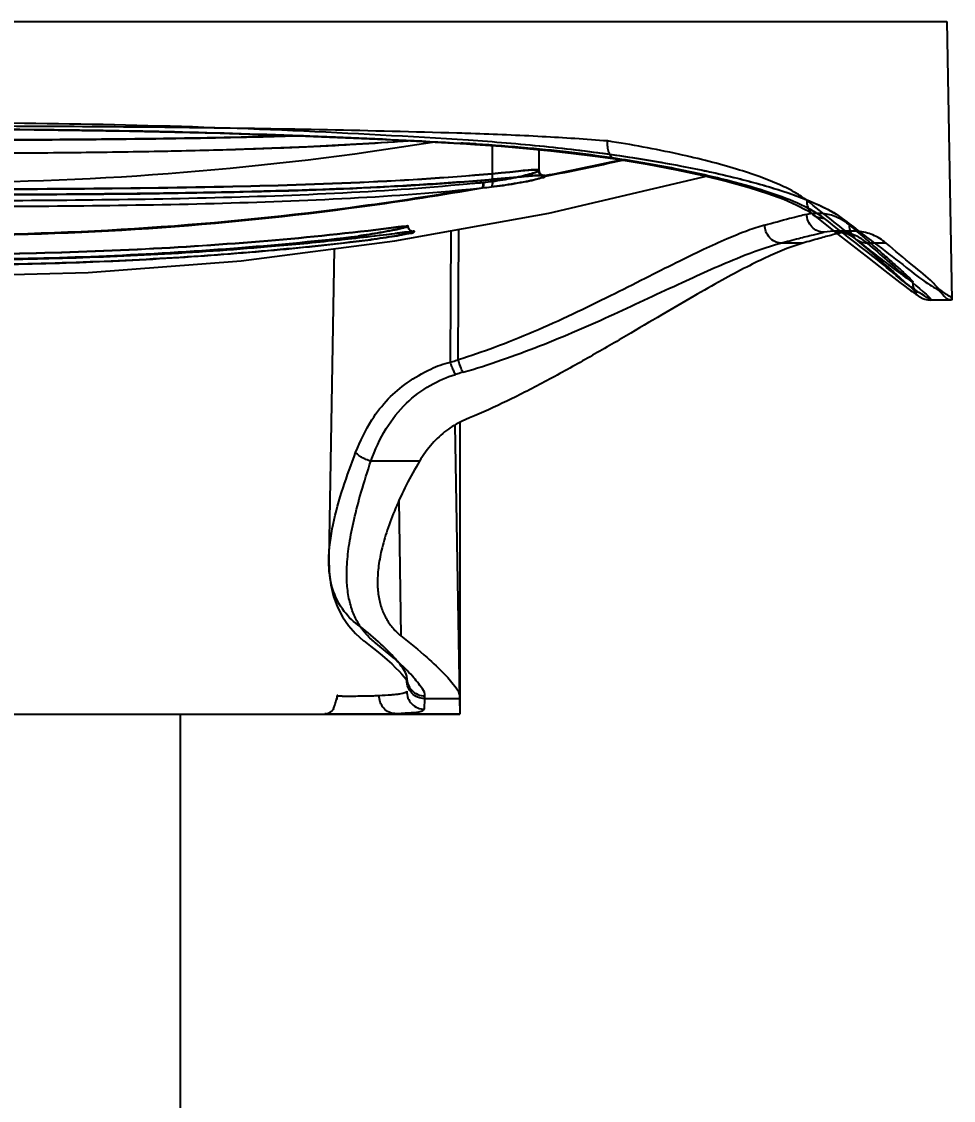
# Model space of a CAD drawing. Extents: x -4509 to -4089, y -1506 to -1209.
# Drawn here: x -4419.66 to -4411.32, y -1369.89 to -1360.23 of the extents above; entities that cross this region are included whole.
import ezdxf

# ---------------------------------------------------------------- set-up
doc = ezdxf.new("R2010")
doc.units = 0
doc.header["$LTSCALE"] = 7
doc.layers.get('Defpoints').update_dxf_attribs({"linetype": 'CONTINUOUS'})
doc.layers.add('0811-9_9_1_1DXF_CONTINUOUS_LINE', color=7, linetype='CONTINUOUS')
doc.layers.add('DWG', color=7, linetype='CONTINUOUS')
doc.styles.add('DD', font='romans', dxfattribs={"bigfont": 'GHS.shx'})
doc.dimstyles.new('CWC', dxfattribs={"dimscale": 0, "dimtxt": 3.5, "dimasz": 3, "dimexe": 2, "dimexo": 1, "dimgap": 1, "dimtad": 1, "dimdec": 4, "dimdsep": 46, "dimtxsty": 'DD', "dimcen": 3, "dimclrd": 2, "dimclre": 2, "dimclrt": 2, "dimadec": 3, "dimazin": 2, "dimtfac": 1, "dimtdec": 4, "dimtmove": 0, "dimatfit": 3, "dimfxl": 1, "dimtvp": 1, "dimtolj": 1, "dimtzin": 0, "dimlwd": -1, "dimlwe": -1, "dimarcsym": 0})

# ---------------------------------------------------------------- blocks, each defined once
blk = doc.blocks.new('*D1')
at = {"layer": 'Defpoints', "color": 0, "transparency": 16777216}
for p in [(-5050.2421, -2463.8183), (-5068.3575, -2469.0503), (-5050.2421, -2469.0503)]:
    blk.add_point(p, dxfattribs=at)
at = {"layer": 'DWG', "color": 2, "transparency": 16777216}
for p, q in [((-5068.3575, -2468.0503), (-5068.3575, -2461.8183)), ((-5050.2421, -2468.0503), (-5050.2421, -2461.8183)), ((-5068.3575, -2463.8183), (-5084.1908, -2463.8183)), ((-5053.2421, -2463.8183), (-5065.3575, -2463.8183))]:
    blk.add_line(p, q, dxfattribs=at)
for points in [[(-5065.3575, -2463.3183), (-5065.3575, -2464.3183), (-5068.3575, -2463.8183)], [(-5053.2421, -2463.3183), (-5053.2421, -2464.3183), (-5050.2421, -2463.8183)]]:
    blk.add_solid(points, dxfattribs=at)
at = {"layer": 'DWG', "color": 2, "transparency": 16777216, "insert": (-5078.1908, -2460.1517), "char_height": 3.5, "attachment_point": 5, "style": 'DD'}
blk.add_mtext('\\A1;(91)', dxfattribs=at)

msp = doc.modelspace()

# ---------------------------------------------------------------- linework, layer by layer
at = {"layer": '0811-9_9_1_1DXF_CONTINUOUS_LINE', "color": 7, "linetype": 'Continuous'}
for p, q in [((-4420.43706, -1360.23127), (-4411.37934, -1360.23127)), ((-4411.37934, -1360.23127), (-4411.33582, -1362.72459)), ((-4418.2366, -1392.3148), (-4418.2366, -1366.43476))]:
    msp.add_line(p, q, dxfattribs=at)
at = {"layer": '0811-9_9_1_1DXF_CONTINUOUS_LINE', "color": 2, "linetype": 'Continuous'}
for p, q in [((-4415.74746, -1361.2309), (-4415.76364, -1361.23043)), ((-4415.73363, -1361.32296), (-4415.71745, -1361.3239)), ((-4415.70806, -1361.3202), (-4415.72443, -1361.3194)), ((-4415.4439, -1361.66224), (-4415.44389, -1361.34256)), ((-4415.02784, -1361.56479), (-4415.02784, -1361.37805)), ((-4412.57306, -1361.96264), (-4412.35238, -1362.13669)), ((-4416.86932, -1362.19126), (-4416.32064, -1362.12839)), ((-4416.28845, -1362.12453), (-4416.25366, -1362.12033)), ((-4416.27606, -1362.14374), (-4416.22729, -1362.13457)), ((-4416.25979, -1362.12117), (-4416.24004, -1362.11882)), ((-4416.23187, -1362.13558), (-4416.19475, -1362.12816)), ((-4416.22729, -1362.13457), (-4416.19056, -1362.12715)), ((-4416.20613, -1362.11533), (-4416.19698, -1362.11449)), ((-4416.19701, -1362.11464), (-4416.18883, -1362.11379)), ((-4415.81794, -1362.1048), (-4415.82364, -1363.28119)), ((-4415.75214, -1363.26026), (-4415.74661, -1362.09188)), ((-4412.20755, -1362.10857), (-4412.37693, -1362.10857)), ((-4412.35238, -1362.13669), (-4412.07574, -1362.35373)), ((-4412.1958, -1362.17829), (-4412.09383, -1362.26583)), ((-4416.86089, -1362.26561), (-4416.90931, -1365.03984)), ((-4412.66751, -1362.21531), (-4412.86718, -1362.21531)), ((-4412.09383, -1362.26583), (-4412.00367, -1362.34366)), ((-4411.9231, -1362.21531), (-4412.0917, -1362.21531)), ((-4412.07574, -1362.35373), (-4411.93408, -1362.46389)), ((-4412.00367, -1362.34366), (-4411.92496, -1362.41202)), ((-4411.93408, -1362.46389), (-4411.85372, -1362.52579)), ((-4411.92496, -1362.41202), (-4411.85728, -1362.47125)), ((-4411.85728, -1362.47125), (-4411.80014, -1362.52172)), ((-4411.85372, -1362.52579), (-4411.80049, -1362.56641)), ((-4411.80049, -1362.56641), (-4411.75604, -1362.59996)), ((-4411.80014, -1362.52172), (-4411.7602, -1362.55737)), ((-4411.7602, -1362.55737), (-4411.73303, -1362.58188)), ((-4411.75604, -1362.59996), (-4411.72795, -1362.62092)), ((-4411.73303, -1362.58188), (-4411.71534, -1362.59801)), ((-4411.72795, -1362.62092), (-4411.70396, -1362.6386)), ((-4411.71534, -1362.59801), (-4411.69986, -1362.61227)), ((-4411.70396, -1362.6386), (-4411.69, -1362.64876)), ((-4411.69986, -1362.61227), (-4411.69074, -1362.62076)), ((-4411.69074, -1362.62076), (-4411.68256, -1362.62844)), ((-4411.69, -1362.64876), (-4411.67744, -1362.65779)), ((-4411.68256, -1362.62844), (-4411.6753, -1362.63533)), ((-4411.67744, -1362.65779), (-4411.66611, -1362.66584)), ((-4411.6753, -1362.63533), (-4411.66896, -1362.64143)), ((-4411.66611, -1362.66584), (-4411.65582, -1362.67302)), ((-4411.33684, -1362.72544), (-4411.52455, -1362.72544)), ((-4415.7366, -1363.81839), (-4415.7366, -1366.43476)), ((-4415.6497, -1363.78072), (-4415.71749, -1363.80913)), ((-4415.78184, -1363.843), (-4415.73905, -1366.29442)), ((-4416.09858, -1364.16743), (-4416.5336, -1364.16743)), ((-4416.28238, -1364.51837), (-4416.26537, -1365.73245)), ((-4416.05306, -1366.38937), (-4416.05142, -1366.29442)), ((-4416.05139, -1366.29442), (-4416.05095, -1366.2694)), ((-4416.05139, -1366.29442), (-4415.73905, -1366.29442)), ((-4415.73905, -1366.29442), (-4415.73666, -1366.43123)), ((-4420.43706, -1366.43476), (-4415.7366, -1366.43476)), ((-4416.40032, -1366.4348), (-4420.43706, -1366.4348)), ((-4417.58359, -1366.4348), (-4417.63361, -1366.4348)), ((-4416.80413, -1366.4348), (-4416.86246, -1366.4348)), ((-4415.83662, -1366.43255), (-4416.11245, -1366.43255))]:
    msp.add_line(p, q, dxfattribs=at)
for points in [[(-4420.44424, -1361.19728), (-4419.54817, -1361.20125), (-4418.6944, -1361.21301), (-4417.88353, -1361.23194), (-4417.11836, -1361.25729), (-4416.40173, -1361.28812), (-4415.73359, -1361.3234)], [(-4416.19856, -1361.29885), (-4416.33336, -1361.31061), (-4417.09775, -1361.3538), (-4417.90538, -1361.38224), (-4418.73866, -1361.39944), (-4419.58334, -1361.40851), (-4420.43499, -1361.41137), (-4420.43706, -1361.41137)], [(-4415.7174, -1361.32434), (-4415.64199, -1361.32886), (-4415.60458, -1361.33122)], [(-4415.59939, -1361.33173), (-4415.67683, -1361.32692), (-4415.7159, -1361.32461)], [(-4415.60458, -1361.33122), (-4415.36743, -1361.34796), (-4415.14058, -1361.36702), (-4414.92462, -1361.38816), (-4414.71998, -1361.41114), (-4414.52707, -1361.43573), (-4414.34625, -1361.46165)], [(-4414.34624, -1361.46165), (-4414.06171, -1361.50814), (-4413.79886, -1361.55757), (-4413.55866, -1361.60919), (-4413.342, -1361.66226), (-4413.14947, -1361.71608), (-4412.98185, -1361.76984), (-4412.83939, -1361.82282), (-4412.72327, -1361.8738), (-4412.63508, -1361.92072), (-4412.57354, -1361.96226)], [(-4415.18724, -1361.61995), (-4415.17055, -1361.61827), (-4415.15421, -1361.6167), (-4415.13834, -1361.61525), (-4415.12299, -1361.61393), (-4415.10825, -1361.61275), (-4415.09417, -1361.6117), (-4415.08082, -1361.61079), (-4415.06826, -1361.61002), (-4415.05655, -1361.6094), (-4415.04571, -1361.60893), (-4415.03581, -1361.60859), (-4415.02686, -1361.60839), (-4415.01892, -1361.60832), (-4415.01198, -1361.60837), (-4415.00616, -1361.60852), (-4415.00149, -1361.60876), (-4414.99808, -1361.60903), (-4414.99598, -1361.60927), (-4414.99538, -1361.60937), (-4414.99682, -1361.609), (-4415.00021, -1361.60778), (-4415.0061, -1361.60468), (-4415.01358, -1361.59876), (-4415.02069, -1361.58985), (-4415.02596, -1361.57794), (-4415.02784, -1361.56475)], [(-4414.99493, -1361.60977), (-4414.99731, -1361.60911), (-4415.00184, -1361.60727), (-4415.00795, -1361.60366), (-4415.01493, -1361.59757), (-4415.02143, -1361.58878), (-4415.02618, -1361.5773), (-4415.02783, -1361.56488)], [(-4420.43706, -1362.51474), (-4420.43458, -1362.5148), (-4419.06486, -1362.47943), (-4417.69382, -1362.37322), (-4416.31989, -1362.19571), (-4414.94174, -1361.94612), (-4413.55663, -1361.62303), (-4413.53147, -1361.61585)], [(-4420.43706, -1362.51474), (-4420.43458, -1362.5148), (-4419.06486, -1362.47943), (-4417.69382, -1362.37322), (-4416.31989, -1362.19571), (-4414.94174, -1361.94612), (-4413.55663, -1361.62303), (-4413.53147, -1361.61585)], [(-4419.51591, -1361.78034), (-4418.60179, -1361.77225), (-4417.69836, -1361.75675), (-4416.81993, -1361.72964), (-4415.98362, -1361.68613), (-4415.18774, -1361.62013)], [(-4419.51322, -1361.78038), (-4418.59854, -1361.77248), (-4417.69443, -1361.75721), (-4416.8161, -1361.73031), (-4415.98119, -1361.68689), (-4415.18771, -1361.6208)], [(-4415.18721, -1361.62061), (-4415.16516, -1361.6184), (-4415.14413, -1361.61641), (-4415.1242, -1361.61465), (-4415.10551, -1361.61313), (-4415.08811, -1361.61185), (-4415.07211, -1361.6108), (-4415.05752, -1361.60998), (-4415.04442, -1361.60937), (-4415.0328, -1361.60898), (-4415.02271, -1361.60878), (-4415.01409, -1361.60876), (-4415.00705, -1361.60888), (-4415.00149, -1361.60912), (-4414.99763, -1361.60941), (-4414.99544, -1361.60967), (-4414.99527, -1361.60969)], [(-4416.17706, -1362.11304), (-4416.1701, -1362.11248), (-4416.16573, -1362.11227), (-4416.16225, -1362.11216), (-4416.15981, -1362.11214), (-4416.15833, -1362.11216), (-4416.15825, -1362.11216), (-4416.15951, -1362.11202), (-4416.16299, -1362.11136), (-4416.16922, -1362.10938), (-4416.17715, -1362.1053), (-4416.18569, -1362.09838), (-4416.1932, -1362.08851), (-4416.19808, -1362.07687), (-4416.19986, -1362.0637)], [(-4416.17194, -1362.11272), (-4416.16758, -1362.11249), (-4416.16396, -1362.11235), (-4416.16116, -1362.11229), (-4416.15912, -1362.11228), (-4416.15819, -1362.11231), (-4416.15832, -1362.11229), (-4416.16008, -1362.11208), (-4416.1638, -1362.1113), (-4416.1692, -1362.10953), (-4416.17674, -1362.1057), (-4416.18512, -1362.09908), (-4416.19264, -1362.08959), (-4416.19796, -1362.07743), (-4416.19986, -1362.06384)], [(-4412.37798, -1362.10857), (-4412.33735, -1362.11129), (-4412.30035, -1362.11934), (-4412.2653, -1362.13268), (-4412.23046, -1362.15216), (-4412.19572, -1362.17835)], [(-4411.66896, -1362.64143), (-4411.66354, -1362.64673), (-4411.66118, -1362.64906), (-4411.65907, -1362.65117), (-4411.6572, -1362.65305), (-4411.65558, -1362.65471), (-4411.6542, -1362.65613), (-4411.65307, -1362.65731), (-4411.65218, -1362.65826), (-4411.65153, -1362.65897), (-4411.65113, -1362.65941), (-4411.65097, -1362.65958), (-4411.65111, -1362.65943), (-4411.65151, -1362.65894), (-4411.65229, -1362.65799), (-4411.65341, -1362.65657), (-4411.65503, -1362.65441), (-4411.6571, -1362.65149), (-4411.65985, -1362.64733), (-4411.66314, -1362.64189), (-4411.66727, -1362.63416), (-4411.67184, -1362.62406), (-4411.67711, -1362.60901), (-4411.68157, -1362.58916), (-4411.68347, -1362.56178)], [(-4411.65582, -1362.67302), (-4411.65101, -1362.67633), (-4411.64641, -1362.67946), (-4411.64199, -1362.68243), (-4411.63773, -1362.68526), (-4411.63361, -1362.68795), (-4411.62959, -1362.69053), (-4411.62563, -1362.69302), (-4411.6217, -1362.69543), (-4411.6177, -1362.69782), (-4411.61363, -1362.70018), (-4411.60929, -1362.7026), (-4411.60467, -1362.70505), (-4411.59942, -1362.70768), (-4411.59352, -1362.71042), (-4411.5861, -1362.71354), (-4411.57717, -1362.71679), (-4411.56471, -1362.72043), (-4411.54899, -1362.72359), (-4411.52458, -1362.72543)], [(-4416.90924, -1365.03626), (-4416.90628, -1365.16), (-4416.89225, -1365.27424), (-4416.8677, -1365.37836), (-4416.83297, -1365.47381), (-4416.7884, -1365.56106), (-4416.73465, -1365.64003), (-4416.67152, -1365.71184), (-4416.60007, -1365.77584)], [(-4416.59769, -1365.77768), (-4416.53798, -1365.82317), (-4416.48307, -1365.86675), (-4416.43297, -1365.90821), (-4416.38778, -1365.94724), (-4416.34743, -1365.9837), (-4416.31211, -1366.01725), (-4416.28171, -1366.04778), (-4416.25649, -1366.07481), (-4416.23618, -1366.09831), (-4416.22127, -1366.11729), (-4416.21116, -1366.13186), (-4416.20665, -1366.13948), (-4416.20616, -1366.14035), (-4416.20909, -1366.12985), (-4416.2109, -1366.10786)], [(-4416.83609, -1366.26686), (-4416.8369, -1366.28046), (-4416.83885, -1366.29391), (-4416.84191, -1366.30705)]]:
    msp.add_lwpolyline(points, dxfattribs=at)
for centre, radius, start, end in [((-4416.63342, -1390.85899), 29.64134, 88.075253, 88.287198), ((-4419.07775, -1416.7596), 55.54141, 86.404226, 86.521734), ((-4416.80529, -1380.20862), 18.91969, 86.31449, 86.671), ((-4420.74412, -1331.9954), 30.17111, 281.020243, 282.338067), ((-4420.74412, -1331.9954), 30.17111, 281.020243, 282.338067), ((-4420.74678, -1332.02906), 30.14511, 281.046645, 282.386907), ((-4420.74678, -1332.02906), 30.14511, 281.046645, 282.386907), ((-4420.7453, -1332.04918), 30.12493, 281.051758, 282.391348), ((-4417.95413, -1339.04188), 22.75925, 275.869844, 276.12028), ((-4418.09911, -1337.71693), 24.09204, 276.127162, 276.327461), ((-4418.09939, -1337.70734), 24.10154, 276.135657, 276.325694), ((-4417.97322, -1339.02592), 22.82487, 275.870532, 276.120202), ((-4418.12081, -1337.64991), 24.20878, 276.120286, 276.319277), ((-4418.12111, -1337.64027), 24.21821, 276.12876, 276.317529), ((-4416.05311, -1366.22947), 0.15989, 179.054227, 270.034943), ((-4416.87233, -1364.24997), 2.17967, 268.055553, 269.022848)]:
    msp.add_arc(centre, radius, start, end, dxfattribs=at)
for points, knots in [([(-4420.44425, -1361.19289), (-4420.03375, -1361.19306), (-4419.24469, -1361.19751), (-4418.04699, -1361.22023), (-4416.88405, -1361.25927), (-4416.09995, -1361.29771), (-4415.72443, -1361.31972)], [0, 0, 0, 0, 0.2607948, 0.5012847, 0.7610222, 1, 1, 1, 1]), ([(-4415.76363, -1361.23054), (-4416.5364, -1361.20808), (-4418.09654, -1361.17658), (-4419.65693, -1361.16829), (-4420.44421, -1361.16833)], [0, 0, 0, 0, 0.4954575, 1, 1, 1, 1]), ([(-4420.43647, -1361.13568), (-4419.90021, -1361.13568), (-4418.83172, -1361.14756), (-4417.23996, -1361.20007), (-4416.18516, -1361.2575), (-4415.66219, -1361.29133)], [0, 0, 0, 0, 0.3367315, 0.67092, 1, 1, 1, 1]), ([(-4420.43706, -1361.29232), (-4420.34808, -1361.29232), (-4420.15376, -1361.29215), (-4419.8455, -1361.29138), (-4419.51249, -1361.28978), (-4419.16562, -1361.28749), (-4418.81389, -1361.28432), (-4418.45723, -1361.28018), (-4418.10166, -1361.27488), (-4417.73258, -1361.2678), (-4417.41522, -1361.26004), (-4417.21597, -1361.25401), (-4417.14902, -1361.25185)], [0.49997697, 0.49997697, 0.49997697, 0.49997697, 0.52537916, 0.55545411, 0.5879815, 0.62045179, 0.65448205, 0.68840071, 0.722282, 0.75600303, 0.79378888, 0.81291217, 0.81291217, 0.81291217, 0.81291217]), ([(-4417.13837, -1361.25225), (-4417.25553, -1361.25601), (-4417.64367, -1361.26703), (-4418.26011, -1361.27841), (-4418.9786, -1361.28637), (-4419.65811, -1361.29086), (-4420.14126, -1361.29221), (-4420.40518, -1361.29227), (-4420.43706, -1361.29227)], [0.18607403, 0.18607403, 0.18607403, 0.18607403, 0.21954074, 0.29693049, 0.36209425, 0.42468248, 0.49093271, 0.50003322, 0.50003322, 0.50003322, 0.50003322]), ([(-4416.17987, -1361.29983), (-4416.2085, -1361.30203), (-4416.38933, -1361.31559), (-4416.74244, -1361.33802), (-4417.26022, -1361.36266), (-4417.84379, -1361.3825), (-4418.50403, -1361.39749), (-4419.24518, -1361.40757), (-4419.8998, -1361.41169), (-4420.30547, -1361.41232), (-4420.43706, -1361.41232)], [0.0589752, 0.0589752, 0.0589752, 0.0589752, 0.06789964, 0.11532373, 0.16891915, 0.22897276, 0.29676735, 0.37413492, 0.45930166, 0.50019344, 0.50019344, 0.50019344, 0.50019344]), ([(-4420.43706, -1361.67084), (-4420.43691, -1361.67084), (-4418.95179, -1361.6709), (-4417.46668, -1361.5507), (-4415.98172, -1361.3103)], [0.49980708, 0.49980708, 0.49980708, 0.49980708, 0.49985517, 0.96175687, 0.96175687, 0.96175687, 0.96175687]), ([(-4415.66219, -1361.29133), (-4415.43437, -1361.30607), (-4414.99037, -1361.34283), (-4414.35406, -1361.42048), (-4413.77784, -1361.5157), (-4413.27862, -1361.62319), (-4412.86661, -1361.73782), (-4412.55133, -1361.85467), (-4412.37893, -1361.94471), (-4412.31514, -1361.99376)], [0, 0, 0, 0, 0.1987885, 0.387823, 0.5580489, 0.7071376, 0.8323556, 0.9299262, 1, 1, 1, 1]), ([(-4415.66073, -1361.29163), (-4415.43497, -1361.30625), (-4414.99477, -1361.34265), (-4414.36333, -1361.41943), (-4413.79005, -1361.51361), (-4413.29099, -1361.62035), (-4412.87612, -1361.73487), (-4412.55615, -1361.85251), (-4412.38012, -1361.94378), (-4412.31488, -1361.99394)], [0, 0, 0, 0, 0.1970648, 0.3846397, 0.5539452, 0.7029277, 0.8290751, 0.9283185, 1, 1, 1, 1]), ([(-4414.41376, -1361.30068), (-4414.60934, -1361.28522), (-4415.0172, -1361.2589), (-4415.42552, -1361.24145), (-4415.63786, -1361.23438)], [0, 0, 0, 0, 0.480096, 1, 1, 1, 1]), ([(-4414.32223, -1361.45984), (-4414.33255, -1361.46288), (-4414.35644, -1361.46308), (-4414.38666, -1361.44015), (-4414.40642, -1361.40239), (-4414.41635, -1361.35414), (-4414.4158, -1361.31892), (-4414.41376, -1361.30067)], [0, 0, 0, 0, 0.1515455, 0.3121726, 0.5077823, 0.741206, 1, 1, 1, 1]), ([(-4412.63045, -1361.83413), (-4412.66256, -1361.80784), (-4412.74183, -1361.75656), (-4412.88309, -1361.68708), (-4413.05985, -1361.61714), (-4413.27083, -1361.54783), (-4413.51455, -1361.48018), (-4413.89749, -1361.38958), (-4414.20164, -1361.33388), (-4414.41374, -1361.30052)], [0, 0, 0, 0, 0.0664024, 0.1502972, 0.2517179, 0.3703357, 0.5055678, 0.65638, 1, 1, 1, 1]), ([(-4415.72682, -1361.31969), (-4415.72458, -1361.31998), (-4415.72009, -1361.32045), (-4415.71334, -1361.3201), (-4415.70886, -1361.32057), (-4415.70663, -1361.32086)], [0, 0, 0, 0, 0.3344414, 0.6668974, 1, 1, 1, 1]), ([(-4414.32223, -1361.45984), (-4414.45045, -1361.44032), (-4414.71904, -1361.40433), (-4415.14325, -1361.36019), (-4415.43918, -1361.33751), (-4415.59437, -1361.32755)], [0, 0, 0, 0, 0.3041284, 0.6353356, 1, 1, 1, 1]), ([(-4412.47389, -1361.99499), (-4412.53841, -1361.94765), (-4412.69754, -1361.85889), (-4412.98335, -1361.75339), (-4413.34942, -1361.64783), (-4413.80305, -1361.54574), (-4414.1396, -1361.48792), (-4414.32223, -1361.45984)], [0, 0, 0, 0, 0.1239561, 0.2801294, 0.4712229, 0.7137782, 1, 1, 1, 1]), ([(-4420.43706, -1361.7333), (-4420.43704, -1361.7333), (-4419.99027, -1361.73332), (-4419.10117, -1361.72958), (-4417.77864, -1361.71273), (-4416.48291, -1361.672), (-4415.63043, -1361.61391), (-4415.21219, -1361.57071)], [0.50000281, 0.50000281, 0.50000281, 0.50000281, 0.50000901, 0.62815746, 0.75504011, 0.87939165, 1, 1, 1, 1]), ([(-4415.21219, -1361.57139), (-4415.63036, -1361.61486), (-4416.48278, -1361.67295), (-4417.77842, -1361.71327), (-4419.10091, -1361.72965), (-4419.99009, -1361.73332), (-4420.43695, -1361.73328), (-4420.43706, -1361.73328)], [0, 0, 0, 0, 0.12060449, 0.2449492, 0.37183401, 0.49999042, 0.50002263, 0.50002263, 0.50002263, 0.50002263]), ([(-4415.02823, -1361.56617), (-4415.03187, -1361.57285), (-4415.05841, -1361.58076), (-4415.10237, -1361.59691), (-4415.1734, -1361.61362), (-4415.25809, -1361.63211), (-4415.3503, -1361.64872), (-4415.41305, -1361.65825), (-4415.4439, -1361.66224)], [0, 0, 0, 0, 0.0532919, 0.1717532, 0.3449486, 0.555348, 0.782114, 1, 1, 1, 1]), ([(-4415.44389, -1361.66206), (-4415.41337, -1361.65812), (-4415.35129, -1361.64869), (-4415.25996, -1361.63228), (-4415.17562, -1361.614), (-4415.10476, -1361.59728), (-4415.05946, -1361.58115), (-4415.03289, -1361.57306), (-4415.02846, -1361.56637)], [0, 0, 0, 0, 0.2157388, 0.4403221, 0.6496265, 0.823109, 0.943759, 1, 1, 1, 1]), ([(-4415.03349, -1361.56088), (-4415.04507, -1361.55819), (-4415.07675, -1361.55881), (-4415.13599, -1361.56216), (-4415.18353, -1361.5676), (-4415.2117, -1361.57101)], [0, 0, 0, 0, 0.1993463, 0.5239195, 1, 1, 1, 1]), ([(-4415.2117, -1361.57034), (-4415.18678, -1361.56721), (-4415.14321, -1361.56256), (-4415.08215, -1361.55799), (-4415.05267, -1361.55859), (-4415.02784, -1361.55999), (-4415.02784, -1361.56461)], [0, 0, 0, 0, 0.4062926, 0.7283233, 0.9252636, 1, 1, 1, 1]), ([(-4415.18569, -1361.61962), (-4415.15529, -1361.61647), (-4415.10326, -1361.61025), (-4415.02737, -1361.61007), (-4414.99812, -1361.60357), (-4414.96834, -1361.6125), (-4414.97074, -1361.61563)], [0, 0, 0, 0, 0.4217388, 0.7531649, 0.945504, 1, 1, 1, 1]), ([(-4415.03349, -1361.56088), (-4415.03354, -1361.56803), (-4415.03058, -1361.58246), (-4415.01757, -1361.60012), (-4414.99835, -1361.61059), (-4414.98368, -1361.61134), (-4414.97671, -1361.61015)], [0, 0, 0, 0, 0.2521499, 0.5016952, 0.7505963, 1, 1, 1, 1]), ([(-4415.03349, -1361.56088), (-4415.03354, -1361.56803), (-4415.03058, -1361.58246), (-4415.01757, -1361.60012), (-4414.99835, -1361.61059), (-4414.98368, -1361.61134), (-4414.97671, -1361.61015)], [0, 0, 0, 0, 0.2521499, 0.5016952, 0.7505963, 1, 1, 1, 1]), ([(-4414.97074, -1361.61563), (-4414.97377, -1361.61609), (-4414.97886, -1361.61639), (-4414.98582, -1361.61575), (-4414.99152, -1361.61453), (-4414.99706, -1361.61268), (-4415.00458, -1361.60913), (-4415.0137, -1361.60245), (-4415.02251, -1361.59121), (-4415.02744, -1361.5786), (-4415.02845, -1361.57001), (-4415.02845, -1361.56637)], [0, 0, 0, 0, 0.106662, 0.1772708, 0.2436744, 0.3101073, 0.38081, 0.5339086, 0.6999865, 0.8732441, 1, 1, 1, 1]), ([(-4414.97074, -1361.61563), (-4414.97377, -1361.61609), (-4414.97886, -1361.61639), (-4414.98582, -1361.61575), (-4414.99152, -1361.61453), (-4414.99706, -1361.61268), (-4415.00458, -1361.60913), (-4415.0137, -1361.60245), (-4415.02251, -1361.59121), (-4415.02744, -1361.5786), (-4415.02845, -1361.57001), (-4415.02845, -1361.56637)], [0, 0, 0, 0, 0.106662, 0.1772708, 0.2436744, 0.3101073, 0.38081, 0.5339086, 0.6999865, 0.8732441, 1, 1, 1, 1]), ([(-4414.97048, -1361.61542), (-4414.97758, -1361.61652), (-4414.99214, -1361.61559), (-4415.01153, -1361.60527), (-4415.02496, -1361.58786), (-4415.0282, -1361.57326), (-4415.02823, -1361.56617)], [0, 0, 0, 0, 0.2523844, 0.4933463, 0.7508748, 1, 1, 1, 1]), ([(-4414.97048, -1361.61542), (-4414.97758, -1361.61652), (-4414.99214, -1361.61559), (-4415.01153, -1361.60527), (-4415.02496, -1361.58786), (-4415.0282, -1361.57326), (-4415.02823, -1361.56617)], [0, 0, 0, 0, 0.2523844, 0.4933463, 0.7508748, 1, 1, 1, 1]), ([(-4415.18569, -1361.61962), (-4415.37924, -1361.63936), (-4415.77016, -1361.67329), (-4416.32283, -1361.70743), (-4416.84444, -1361.73108), (-4417.31184, -1361.74683), (-4417.76222, -1361.75809), (-4418.15395, -1361.76551), (-4418.50706, -1361.77065), (-4418.84523, -1361.77461), (-4419.20873, -1361.77788), (-4419.58787, -1361.78037), (-4419.95814, -1361.78185), (-4420.23809, -1361.78236), (-4420.39777, -1361.78242), (-4420.43706, -1361.78242)], [0, 0, 0, 0, 0.05552765, 0.11197251, 0.15802558, 0.20454862, 0.24544415, 0.28660646, 0.31637092, 0.34623449, 0.38312996, 0.4201209, 0.45444726, 0.48880672, 0.5000209, 0.5000209, 0.5000209, 0.5000209]), ([(-4420.43706, -1361.78242), (-4420.43695, -1361.78242), (-4419.98805, -1361.78247), (-4419.09476, -1361.7788), (-4417.76593, -1361.7624), (-4416.46349, -1361.72204), (-4415.60636, -1361.66386), (-4415.18572, -1361.62031)], [0.49997572, 0.49997572, 0.49997572, 0.49997572, 0.50000797, 0.62809918, 0.75493997, 0.87929873, 1, 1, 1, 1]), ([(-4415.52329, -1361.67157), (-4415.91685, -1361.71354), (-4416.71871, -1361.77097), (-4417.93715, -1361.81425), (-4419.1801, -1361.83365), (-4420.01611, -1361.83748), (-4420.43644, -1361.83749), (-4420.43706, -1361.83749)], [0, 0, 0, 0, 0.12075553, 0.24512923, 0.37195276, 0.50000045, 0.50019111, 0.50019111, 0.50019111, 0.50019111]), ([(-4415.53976, -1361.7207), (-4415.53728, -1361.71986), (-4415.5325, -1361.71442), (-4415.52858, -1361.70313), (-4415.52689, -1361.68805), (-4415.52711, -1361.67701), (-4415.52763, -1361.67133)], [0, 0, 0, 0, 0.1484972, 0.376125, 0.6771761, 1, 1, 1, 1]), ([(-4415.5355, -1361.72006), (-4415.53302, -1361.71922), (-4415.52825, -1361.71383), (-4415.52433, -1361.70259), (-4415.52263, -1361.68756), (-4415.52283, -1361.67656), (-4415.52334, -1361.6709)], [0, 0, 0, 0, 0.1485638, 0.3760185, 0.676923, 1, 1, 1, 1]), ([(-4415.45618, -1361.71159), (-4415.42012, -1361.70759), (-4415.34846, -1361.69834), (-4415.2416, -1361.68204), (-4415.1441, -1361.66345), (-4415.06091, -1361.64737), (-4415.00878, -1361.63003), (-4414.97596, -1361.62371), (-4414.97048, -1361.61542)], [0, 0, 0, 0, 0.2191607, 0.4366827, 0.6519495, 0.8218766, 0.9400047, 1, 1, 1, 1]), ([(-4414.97074, -1361.61562), (-4414.97733, -1361.62401), (-4415.01181, -1361.63093), (-4415.06733, -1361.64852), (-4415.15235, -1361.66509), (-4415.25076, -1361.68327), (-4415.35461, -1361.69906), (-4415.42328, -1361.70778), (-4415.45618, -1361.71141)], [0, 0, 0, 0, 0.0644798, 0.1924334, 0.3656965, 0.5813799, 0.7998907, 1, 1, 1, 1]), ([(-4415.45618, -1361.71141), (-4415.45253, -1361.71019), (-4415.44627, -1361.70083), (-4415.44319, -1361.68372), (-4415.44317, -1361.66972), (-4415.44389, -1361.66206)], [0, 0, 0, 0, 0.2183836, 0.5639827, 1, 1, 1, 1]), ([(-4415.45618, -1361.71159), (-4415.45367, -1361.71075), (-4415.44882, -1361.70534), (-4415.44483, -1361.69403), (-4415.44313, -1361.67895), (-4415.44337, -1361.66791), (-4415.4439, -1361.66224)], [0, 0, 0, 0, 0.1496571, 0.3773862, 0.6778654, 1, 1, 1, 1]), ([(-4414.97671, -1361.61015), (-4414.99022, -1361.60725), (-4415.02745, -1361.60829), (-4415.09691, -1361.61135), (-4415.15278, -1361.61685), (-4415.18567, -1361.62029)], [0, 0, 0, 0, 0.1978266, 0.5263843, 1, 1, 1, 1]), ([(-4414.97048, -1361.61542), (-4414.96972, -1361.61422), (-4414.97229, -1361.61056), (-4414.97519, -1361.61047), (-4414.97672, -1361.61014)], [0, 0, 0, 0, 0.4755483, 1, 1, 1, 1]), ([(-4420.43706, -1362.14799), (-4420.43691, -1362.14799), (-4419.79897, -1362.14803), (-4418.51969, -1362.10456), (-4416.88522, -1361.93706), (-4415.89287, -1361.78257), (-4415.53549, -1361.72006)], [0.49980785, 0.49980785, 0.49980785, 0.49980785, 0.49985329, 0.69411837, 0.8894672, 1, 1, 1, 1]), ([(-4420.43706, -1362.14799), (-4420.43691, -1362.14799), (-4419.79897, -1362.14803), (-4418.51969, -1362.10456), (-4416.88522, -1361.93706), (-4415.89287, -1361.78257), (-4415.53549, -1361.72006)], [0.49980785, 0.49980785, 0.49980785, 0.49980785, 0.49985329, 0.69411837, 0.8894672, 1, 1, 1, 1]), ([(-4420.43706, -1361.88701), (-4420.43644, -1361.88701), (-4420.01734, -1361.88701), (-4419.18371, -1361.88314), (-4417.94414, -1361.86354), (-4416.72854, -1361.81995), (-4415.92837, -1361.76225), (-4415.53552, -1361.72007)], [0.49980805, 0.49980805, 0.49980805, 0.49980805, 0.49999936, 0.62798849, 0.75477348, 0.87915541, 1, 1, 1, 1]), ([(-4420.43706, -1362.14061), (-4420.43692, -1362.14061), (-4419.8009, -1362.14064), (-4418.52548, -1362.09749), (-4416.92572, -1361.93426), (-4415.96571, -1361.78698), (-4415.63872, -1361.73107)], [0.50006546, 0.50006546, 0.50006546, 0.50006546, 0.50010908, 0.69790338, 0.8967875, 1, 1, 1, 1]), ([(-4412.47389, -1361.99499), (-4412.49391, -1361.99565), (-4412.53631, -1361.98881), (-4412.59104, -1361.95295), (-4412.62548, -1361.89716), (-4412.63147, -1361.85443), (-4412.63046, -1361.83426)], [0, 0, 0, 0, 0.2396939, 0.4985934, 0.7584029, 1, 1, 1, 1]), ([(-4411.68346, -1362.56131), (-4411.68346, -1362.56153), (-4411.68365, -1362.56205), (-4411.68461, -1362.56221), (-4411.6858, -1362.56197), (-4411.68747, -1362.56139), (-4411.68959, -1362.56044), (-4411.69339, -1362.55847), (-4411.69929, -1362.555), (-4411.70772, -1362.54963), (-4411.71803, -1362.54272), (-4411.7302, -1362.53429), (-4411.75021, -1362.52006), (-4411.77984, -1362.4984), (-4411.82088, -1362.46774), (-4411.86934, -1362.43098), (-4411.94882, -1362.37001), (-4412.06636, -1362.27868), (-4412.229, -1362.15115), (-4412.42029, -1362.00026), (-4412.55724, -1361.89183), (-4412.63044, -1361.83381)], [0, 0, 0, 0, 0.0005546, 0.0011858, 0.0021887, 0.0036477, 0.0055885, 0.0080211, 0.014379, 0.0227405, 0.0331116, 0.045494, 0.0598878, 0.0947052, 0.1375516, 0.1884112, 0.2472663, 0.3888318, 0.5618095, 0.7656995, 1, 1, 1, 1]), ([(-4413.01007, -1362.05404), (-4412.93567, -1362.03331), (-4412.83277, -1362.00466), (-4412.7068, -1361.97226), (-4412.6553, -1361.96034), (-4412.63249, -1361.95574)], [0, 0, 0, 0, 0.593725, 0.821108, 1, 1, 1, 1]), ([(-4412.47584, -1362.11833), (-4412.49659, -1362.11816), (-4412.53842, -1362.10919), (-4412.59052, -1362.07243), (-4412.62489, -1362.01867), (-4412.63267, -1361.97654), (-4412.63249, -1361.95568)], [0, 0, 0, 0, 0.2499116, 0.4987779, 0.7489053, 1, 1, 1, 1]), ([(-4412.63249, -1361.95569), (-4412.58684, -1361.9467), (-4412.49508, -1361.93997), (-4412.36077, -1361.97422), (-4412.28439, -1362.02429), (-4412.24966, -1362.05405)], [0, 0, 0, 0, 0.3415184, 0.6642453, 1, 1, 1, 1]), ([(-4420.43706, -1362.31558), (-4420.23367, -1362.31559), (-4419.62865, -1362.3107), (-4418.6343, -1362.2786), (-4417.47531, -1362.20258), (-4416.71937, -1362.12502), (-4416.35231, -1362.07882)], [0.49989844, 0.49989844, 0.49989844, 0.49989844, 0.5744315, 0.72161036, 0.86442067, 1, 1, 1, 1]), ([(-4416.35143, -1362.07884), (-4416.71898, -1362.12512), (-4417.47576, -1362.2028), (-4418.63582, -1362.279), (-4419.62999, -1362.31112), (-4420.23446, -1362.31598), (-4420.43706, -1362.31597)], [0, 0, 0, 0, 0.13572709, 0.27864042, 0.42587224, 0.50010067, 0.50010067, 0.50010067, 0.50010067]), ([(-4416.64755, -1362.15173), (-4416.63645, -1362.1502), (-4416.61298, -1362.14686), (-4416.57504, -1362.14116), (-4416.53134, -1362.13424), (-4416.48183, -1362.12596), (-4416.42907, -1362.11664), (-4416.3779, -1362.10708), (-4416.33285, -1362.09816), (-4416.29607, -1362.09046), (-4416.26713, -1362.08402), (-4416.24448, -1362.07864), (-4416.22704, -1362.07415), (-4416.21545, -1362.07082), (-4416.20843, -1362.06848), (-4416.20444, -1362.06697), (-4416.20177, -1362.06574), (-4416.20018, -1362.06462), (-4416.19991, -1362.06409), (-4416.19986, -1362.06385)], [0, 0, 0, 0, 0.0735363, 0.1555596, 0.2517511, 0.3638406, 0.484946, 0.6033412, 0.7054268, 0.7863195, 0.8499606, 0.8999668, 0.9390366, 0.9681629, 0.9790454, 0.9876416, 0.9960534, 0.9985076, 1, 1, 1, 1]), ([(-4416.35231, -1362.07882), (-4416.32539, -1362.07476), (-4416.27598, -1362.06904), (-4416.23794, -1362.06245), (-4416.19002, -1362.06208), (-4416.23715, -1362.07808), (-4416.27473, -1362.08519), (-4416.35911, -1362.10388), (-4416.44967, -1362.12027), (-4416.54995, -1362.1375), (-4416.61496, -1362.14689), (-4416.64752, -1362.15168)], [0, 0, 0, 0, 0.1337762, 0.22083, 0.2514799, 0.2834193, 0.3739377, 0.5032692, 0.6764185, 0.8382763, 1, 1, 1, 1]), ([(-4416.19986, -1362.06384), (-4416.19986, -1362.05767), (-4416.23818, -1362.06886), (-4416.27536, -1362.06528), (-4416.3252, -1362.07484), (-4416.35228, -1362.07884)], [0, 0, 0, 0, 0.1207231, 0.4648352, 1, 1, 1, 1]), ([(-4413.01007, -1362.05398), (-4413.06197, -1362.06844), (-4413.17487, -1362.10646), (-4413.35672, -1362.18053), (-4413.56855, -1362.27735), (-4413.81275, -1362.39673), (-4414.08994, -1362.53684), (-4414.3979, -1362.69257), (-4414.72963, -1362.85489), (-4415.07396, -1363.01122), (-4415.4153, -1363.14906), (-4415.64242, -1363.22632), (-4415.75214, -1363.26026)], [0, 0, 0, 0, 0.0538868, 0.1189976, 0.196338, 0.2867902, 0.3908463, 0.5069811, 0.6319609, 0.7601974, 0.8851343, 1, 1, 1, 1]), ([(-4412.86718, -1362.21531), (-4412.88489, -1362.21411), (-4412.92236, -1362.20359), (-4412.96948, -1362.16648), (-4413.00104, -1362.11368), (-4413.00931, -1362.07344), (-4413.01007, -1362.05398)], [0, 0, 0, 0, 0.2275531, 0.4840474, 0.750386, 1, 1, 1, 1]), ([(-4412.0917, -1362.21531), (-4411.95682, -1362.33118), (-4411.86358, -1362.41884), (-4411.45433, -1362.7655), (-4411.72361, -1362.60142), (-4411.97198, -1362.37845), (-4412.28908, -1362.14138), (-4412.47389, -1361.99499)], [0, 0, 0, 0, 0.2738143, 0.3881142, 0.4337505, 0.6369466, 1, 1, 1, 1]), ([(-4412.31514, -1361.99376), (-4412.20933, -1362.07511), (-4412.01903, -1362.22312), (-4411.76251, -1362.41247), (-4411.57281, -1362.57117), (-4411.43503, -1362.64086), (-4411.37503, -1362.72837), (-4411.31582, -1362.71159), (-4411.44745, -1362.63933), (-4411.5089, -1362.55263), (-4411.7131, -1362.3955), (-4411.84339, -1362.28163), (-4411.92309, -1362.21531)], [0, 0, 0, 0, 0.2013683, 0.3627562, 0.4843142, 0.5661549, 0.6083998, 0.6127075, 0.6500398, 0.7269499, 0.8435621, 1, 1, 1, 1]), ([(-4412.09172, -1362.21531), (-4412.11274, -1362.21576), (-4412.15526, -1362.20805), (-4412.20871, -1362.17215), (-4412.24353, -1362.11789), (-4412.25046, -1362.07514), (-4412.24966, -1362.05405)], [0, 0, 0, 0, 0.2509513, 0.4993193, 0.7480594, 1, 1, 1, 1]), ([(-4412.24965, -1362.05383), (-4412.20561, -1362.09169), (-4412.12323, -1362.16271), (-4412.00849, -1362.26234), (-4411.91109, -1362.34772), (-4411.84096, -1362.40999), (-4411.79369, -1362.45261), (-4411.76479, -1362.479), (-4411.74032, -1362.50172), (-4411.72028, -1362.52076), (-4411.70469, -1362.53612), (-4411.69451, -1362.54669), (-4411.68869, -1362.55335), (-4411.68586, -1362.55691), (-4411.68417, -1362.55949), (-4411.68345, -1362.56105), (-4411.68347, -1362.56165)], [0, 0, 0, 0, 0.2289112, 0.42865, 0.5988986, 0.7393414, 0.7982929, 0.8497062, 0.8935732, 0.929888, 0.9586482, 0.9798603, 0.9876458, 0.9935644, 0.9976468, 1, 1, 1, 1]), ([(-4420.43706, -1362.36588), (-4420.27251, -1362.36588), (-4419.9324, -1362.36371), (-4419.42875, -1362.35413), (-4418.92797, -1362.33776), (-4418.43739, -1362.31509), (-4417.94822, -1362.28547), (-4417.42732, -1362.24579), (-4416.88532, -1362.19497), (-4416.50602, -1362.15153), (-4416.31991, -1362.12829)], [0.49992663, 0.49992663, 0.49992663, 0.49992663, 0.55974966, 0.62357228, 0.68305655, 0.74190058, 0.80210527, 0.86121451, 0.93181641, 1, 1, 1, 1]), ([(-4420.43706, -1362.36081), (-4420.27448, -1362.36082), (-4419.73815, -1362.35726), (-4418.82165, -1362.33084), (-4417.72038, -1362.26314), (-4416.99406, -1362.1934), (-4416.64755, -1362.15173)], [0.50000306, 0.50000306, 0.50000306, 0.50000306, 0.56422217, 0.71186011, 0.86213164, 1, 1, 1, 1]), ([(-4416.32037, -1362.12824), (-4416.29164, -1362.12464), (-4416.2356, -1362.11621), (-4416.19716, -1362.11774), (-4416.13645, -1362.10549), (-4416.15904, -1362.1261), (-4416.19877, -1362.12459), (-4416.26356, -1362.14345), (-4416.35117, -1362.15604), (-4416.45083, -1362.17254), (-4416.55756, -1362.18758), (-4416.62948, -1362.19689), (-4416.66572, -1362.20118)], [0, 0, 0, 0, 0.1227594, 0.20923, 0.2501868, 0.2597952, 0.316974, 0.4171313, 0.5430241, 0.6925207, 0.8452886, 1, 1, 1, 1]), ([(-4416.66533, -1362.20123), (-4416.63089, -1362.19716), (-4416.55901, -1362.18791), (-4416.45136, -1362.1728), (-4416.3495, -1362.15577), (-4416.26114, -1362.14341), (-4416.19813, -1362.12393), (-4416.15724, -1362.12668), (-4416.13749, -1362.10518), (-4416.19596, -1362.11839), (-4416.23462, -1362.11586), (-4416.29078, -1362.12467), (-4416.31991, -1362.12828)], [0, 0, 0, 0, 0.1472338, 0.3076535, 0.4612655, 0.5861124, 0.6849689, 0.7420008, 0.7502928, 0.79007, 0.8753864, 1, 1, 1, 1]), ([(-4412.86718, -1362.21531), (-4412.81276, -1362.20088), (-4412.71484, -1362.17496), (-4412.58455, -1362.14195), (-4412.50837, -1362.12457), (-4412.47584, -1362.11833)], [0, 0, 0, 0, 0.4188936, 0.7535786, 1, 1, 1, 1]), ([(-4412.31296, -1362.12008), (-4412.34313, -1362.1265), (-4412.41273, -1362.14373), (-4412.53077, -1362.17604), (-4412.61878, -1362.20127), (-4412.66751, -1362.21531)], [0, 0, 0, 0, 0.2520021, 0.5856428, 1, 1, 1, 1]), ([(-4412.09172, -1362.21531), (-4412.11816, -1362.19297), (-4412.17447, -1362.15417), (-4412.26979, -1362.11748), (-4412.37193, -1362.10474), (-4412.44104, -1362.11166), (-4412.47587, -1362.11833)], [0, 0, 0, 0, 0.2533882, 0.495795, 0.740452, 1, 1, 1, 1]), ([(-4411.9231, -1362.21531), (-4411.95905, -1362.1854), (-4412.03751, -1362.13541), (-4412.17429, -1362.10226), (-4412.26706, -1362.11032), (-4412.31296, -1362.12008)], [0, 0, 0, 0, 0.3381048, 0.6607287, 1, 1, 1, 1]), ([(-4420.43706, -1362.41053), (-4420.4112, -1362.41053), (-4420.05914, -1362.41018), (-4419.38867, -1362.3999), (-4418.43578, -1362.35926), (-4417.53031, -1362.29411), (-4416.94403, -1362.23389), (-4416.66572, -1362.20118)], [0.499975, 0.499975, 0.499975, 0.499975, 0.51024068, 0.63971308, 0.76610379, 0.8887677, 1, 1, 1, 1]), ([(-4416.66533, -1362.20123), (-4416.96654, -1362.23668), (-4417.59172, -1362.30003), (-4418.55272, -1362.36616), (-4419.5087, -1362.40296), (-4420.14031, -1362.41055), (-4420.43706, -1362.41052)], [0, 0, 0, 0, 0.120375, 0.24934893, 0.38225068, 0.50002319, 0.50002319, 0.50002319, 0.50002319]), ([(-4415.70881, -1363.37166), (-4415.47678, -1363.30402), (-4415.02076, -1363.1437), (-4414.37196, -1362.86102), (-4413.78025, -1362.58005), (-4413.28759, -1362.35641), (-4412.9896, -1362.24852), (-4412.86718, -1362.21531)], [0, 0, 0, 0, 0.2361282, 0.4714414, 0.6911807, 0.8760723, 1, 1, 1, 1]), ([(-4412.66751, -1362.21531), (-4412.71573, -1362.22921), (-4412.82025, -1362.26587), (-4412.98755, -1362.33827), (-4413.18111, -1362.43377), (-4413.4032, -1362.55312), (-4413.65594, -1362.69658), (-4413.94069, -1362.86327), (-4414.2564, -1363.04971), (-4414.59759, -1363.24823), (-4414.95243, -1363.44601), (-4415.30348, -1363.62694), (-4415.53707, -1363.73362), (-4415.6497, -1363.78072)], [0, 0, 0, 0, 0.0446422, 0.0983647, 0.1620849, 0.2365779, 0.3226216, 0.4205843, 0.5300785, 0.6487733, 0.771712, 0.8914057, 1, 1, 1, 1]), ([(-4416.66983, -1364.0904), (-4416.62866, -1363.98955), (-4416.54801, -1363.81801), (-4416.38739, -1363.60751), (-4416.20579, -1363.45637), (-4416.01805, -1363.34675), (-4415.88403, -1363.29372), (-4415.82364, -1363.28119)], [0, 0, 0, 0, 0.2687704, 0.464741, 0.6481852, 0.8478217, 1, 1, 1, 1]), ([(-4415.82364, -1363.28119), (-4415.8156, -1363.27891), (-4415.79963, -1363.27434), (-4415.77574, -1363.26752), (-4415.75998, -1363.26271), (-4415.75214, -1363.26026)], [0, 0, 0, 0, 0.336389, 0.6691554, 1, 1, 1, 1]), ([(-4415.82364, -1363.28119), (-4415.81958, -1363.29468), (-4415.81069, -1363.32106), (-4415.79527, -1363.35788), (-4415.78339, -1363.38084), (-4415.7772, -1363.3912)], [0, 0, 0, 0, 0.3531602, 0.6973636, 1, 1, 1, 1]), ([(-4415.70881, -1363.37166), (-4415.7179, -1363.35524), (-4415.73416, -1363.31865), (-4415.74658, -1363.28066), (-4415.75214, -1363.26026)], [0, 0, 0, 0, 0.4701767, 1, 1, 1, 1]), ([(-4416.5336, -1364.16743), (-4416.49761, -1364.06589), (-4416.41256, -1363.87848), (-4416.22937, -1363.64548), (-4416.01291, -1363.48485), (-4415.85546, -1363.41468), (-4415.7772, -1363.3912)], [0, 0, 0, 0, 0.2874741, 0.5445156, 0.7819553, 1, 1, 1, 1]), ([(-4415.70881, -1363.37166), (-4415.71632, -1363.37381), (-4415.73139, -1363.37829), (-4415.75428, -1363.38448), (-4415.76952, -1363.389), (-4415.7772, -1363.3912)], [0, 0, 0, 0, 0.3294338, 0.6632283, 1, 1, 1, 1]), ([(-4415.71749, -1363.80913), (-4415.76636, -1363.832), (-4415.86353, -1363.8906), (-4415.99362, -1364.01188), (-4416.06563, -1364.11236), (-4416.09858, -1364.16743)], [0, 0, 0, 0, 0.3052866, 0.6368164, 1, 1, 1, 1]), ([(-4416.62932, -1365.6472), (-4416.68391, -1365.61204), (-4416.78872, -1365.5113), (-4416.89246, -1365.30654), (-4416.92115, -1365.03381), (-4416.87824, -1364.72953), (-4416.7869, -1364.40648), (-4416.70927, -1364.19532), (-4416.66983, -1364.0904)], [0, 0, 0, 0, 0.1159905, 0.2540199, 0.4011617, 0.5982749, 0.7997709, 1, 1, 1, 1]), ([(-4416.5336, -1364.16743), (-4416.54862, -1364.16339), (-4416.57735, -1364.15342), (-4416.61609, -1364.13468), (-4416.64705, -1364.11367), (-4416.66351, -1364.09807), (-4416.66983, -1364.0904)], [0, 0, 0, 0, 0.294305, 0.5738455, 0.8119764, 1, 1, 1, 1]), ([(-4416.50123, -1365.78913), (-4416.52909, -1365.76587), (-4416.58175, -1365.7146), (-4416.64771, -1365.62352), (-4416.6989, -1365.51669), (-4416.73381, -1365.3926), (-4416.75108, -1365.2493), (-4416.74946, -1365.08441), (-4416.72757, -1364.89518), (-4416.68419, -1364.67886), (-4416.61854, -1364.43278), (-4416.56394, -1364.2596), (-4416.5336, -1364.16743)], [0, 0, 0, 0, 0.0633085, 0.1275645, 0.1951974, 0.2688684, 0.3514584, 0.4461531, 0.5558923, 0.6832948, 0.8307074, 1, 1, 1, 1]), ([(-4416.09858, -1364.16743), (-4416.1404, -1364.23732), (-4416.21682, -1364.37585), (-4416.31346, -1364.58267), (-4416.38801, -1364.77783), (-4416.43965, -1364.95672), (-4416.46891, -1365.117), (-4416.47736, -1365.25874), (-4416.46673, -1365.38325), (-4416.43867, -1365.49187), (-4416.39482, -1365.58585), (-4416.33691, -1365.66638), (-4416.2902, -1365.71178), (-4416.26537, -1365.73245)], [0, 0, 0, 0, 0.143611, 0.2787124, 0.4022375, 0.5116144, 0.6065606, 0.6889569, 0.7612594, 0.8260165, 0.8857559, 0.9430408, 1, 1, 1, 1]), ([(-4416.2109, -1366.10832), (-4416.21052, -1366.08643), (-4416.24299, -1366.02206), (-4416.32332, -1365.92364), (-4416.4574, -1365.78976), (-4416.56608, -1365.69834), (-4416.62932, -1365.6472)], [0, 0, 0, 0, 0.104175, 0.3235872, 0.6129989, 1, 1, 1, 1]), ([(-4416.26537, -1365.73245), (-4416.18528, -1365.79441), (-4416.051, -1365.90457), (-4415.88403, -1366.06071), (-4415.78553, -1366.17306), (-4415.7399, -1366.2455), (-4415.73943, -1366.27274)], [0, 0, 0, 0, 0.3987819, 0.6855449, 0.8927209, 1, 1, 1, 1]), ([(-4416.05095, -1366.2694), (-4416.0456, -1366.24786), (-4416.08912, -1366.18047), (-4416.16778, -1366.08071), (-4416.31527, -1365.93969), (-4416.4323, -1365.84369), (-4416.50123, -1365.78913)], [0, 0, 0, 0, 0.0998871, 0.3141094, 0.6043988, 1, 1, 1, 1]), ([(-4416.05142, -1366.29442), (-4416.07312, -1366.29441), (-4416.11611, -1366.28553), (-4416.16938, -1366.24865), (-4416.20408, -1366.19509), (-4416.21168, -1366.15303), (-4416.21132, -1366.13231)], [0, 0, 0, 0, 0.2585386, 0.5060574, 0.7531718, 1, 1, 1, 1]), ([(-4416.21091, -1366.10832), (-4416.21124, -1366.12731), (-4416.20447, -1366.16809), (-4416.17074, -1366.22273), (-4416.11602, -1366.26065), (-4416.07216, -1366.26941), (-4416.05095, -1366.26942)], [0, 0, 0, 0, 0.2269125, 0.4815227, 0.7466312, 1, 1, 1, 1]), ([(-4416.4596, -1366.26524), (-4416.42407, -1366.26379), (-4416.37436, -1366.26125), (-4416.3131, -1366.25581), (-4416.27816, -1366.25151), (-4416.25079, -1366.24659), (-4416.23279, -1366.24184), (-4416.22237, -1366.23728), (-4416.21632, -1366.23365), (-4416.21303, -1366.22941), (-4416.21298, -1366.22674)], [0, 0, 0, 0, 0.4197381, 0.5872879, 0.7258501, 0.8350981, 0.9153971, 0.9451188, 0.9684031, 1, 1, 1, 1]), ([(-4416.86913, -1366.38567), (-4416.86402, -1366.37475), (-4416.85457, -1366.3501), (-4416.84232, -1366.30959), (-4416.83469, -1366.28031), (-4416.83079, -1366.26483)], [0, 0, 0, 0, 0.2849802, 0.6227645, 1, 1, 1, 1]), ([(-4416.8358, -1366.26645), (-4416.83866, -1366.26887), (-4416.80535, -1366.26956), (-4416.78529, -1366.27135), (-4416.71858, -1366.27111), (-4416.65158, -1366.27071), (-4416.57816, -1366.26956), (-4416.51435, -1366.268), (-4416.4757, -1366.26645), (-4416.45956, -1366.26528)], [0, 0, 0, 0, 0.0298589, 0.1326234, 0.2938351, 0.4899485, 0.6922962, 0.8710954, 1, 1, 1, 1]), ([(-4416.83079, -1366.26483), (-4416.83191, -1366.26506), (-4416.83361, -1366.26548), (-4416.83536, -1366.26604), (-4416.83584, -1366.26645)], [0, 0, 0, 0, 0.6450752, 1, 1, 1, 1]), ([(-4416.31849, -1366.42806), (-4416.33633, -1366.42787), (-4416.37459, -1366.41898), (-4416.42256, -1366.38158), (-4416.45316, -1366.32683), (-4416.45974, -1366.28532), (-4416.45959, -1366.26528)], [0, 0, 0, 0, 0.2255429, 0.4796995, 0.7466847, 1, 1, 1, 1]), ([(-4416.86913, -1366.38567), (-4416.87091, -1366.38971), (-4416.87521, -1366.39711), (-4416.88322, -1366.40632), (-4416.89171, -1366.41353), (-4416.90033, -1366.41917), (-4416.90903, -1366.42395), (-4416.91798, -1366.4282), (-4416.92728, -1366.43174), (-4416.93678, -1366.43418), (-4416.94322, -1366.4348), (-4416.94638, -1366.4348)], [0, 0, 0, 0, 0.1385291, 0.265993, 0.3816536, 0.4870702, 0.5889389, 0.6930282, 0.7978821, 0.9009202, 1, 1, 1, 1]), ([(-4416.9095, -1366.42932), (-4416.87991, -1366.42995), (-4416.81406, -1366.43078), (-4416.70937, -1366.43136), (-4416.59686, -1366.43143), (-4416.48859, -1366.43102), (-4416.39627, -1366.43006), (-4416.34136, -1366.42894), (-4416.31849, -1366.42806)], [0, 0, 0, 0, 0.1502122, 0.334257, 0.5313955, 0.7212568, 0.8838366, 1, 1, 1, 1]), ([(-4416.11245, -1366.43256), (-4416.14173, -1366.4331), (-4416.20304, -1366.43397), (-4416.299, -1366.4347), (-4416.36567, -1366.43482), (-4416.40032, -1366.4348)], [0, 0, 0, 0, 0.305198, 0.6389654, 1, 1, 1, 1]), ([(-4416.31849, -1366.42806), (-4416.26975, -1366.4262), (-4416.19242, -1366.41922), (-4416.09881, -1366.41694), (-4416.06239, -1366.39698), (-4416.05302, -1366.38937)], [0, 0, 0, 0, 0.5394613, 0.8719815, 1, 1, 1, 1]), ([(-4415.73666, -1366.43123), (-4415.73919, -1366.43146), (-4415.74893, -1366.43212), (-4415.76952, -1366.43219), (-4415.8003, -1366.43256), (-4415.82387, -1366.43257), (-4415.83662, -1366.43255)], [0, 0, 0, 0, 0.0762416, 0.2929932, 0.6173541, 1, 1, 1, 1])]:
    msp.add_open_spline(points, degree=3, knots=knots, dxfattribs=at)

# ---------------------------------------------------------------- dimensions: what is measured, and where the dimension line sits
at = {"layer": 'DWG'}
dim = msp.add_linear_dim(base=(-4411.37934, -1354.99929), p1=(-4429.49478, -1360.23127), p2=(-4411.37934, -1360.23127), text='(91)', dimstyle='CWC', override={"dimscale": 1}, dxfattribs=at)
dim.commit()
dim.dimension.update_dxf_attribs({"geometry": '*D1', "text_midpoint": (-4439.32811, -1354.99929), "dimtype": 128, "insert": (638.86273, 1108.81904)})

doc.saveas('drawing.dxf')
